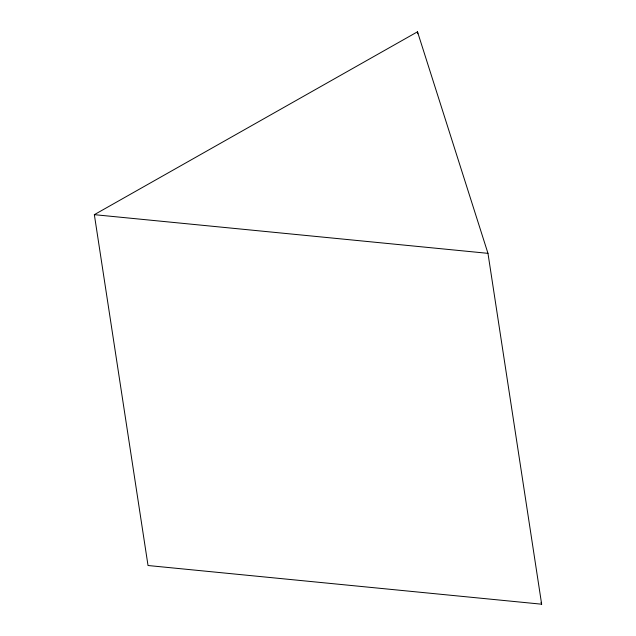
<?xml version="1.0" encoding="UTF-8"?>
<svg xmlns="http://www.w3.org/2000/svg" width="636" height="636" viewBox="0 0 636 636"><rect width="100%" height="100%" fill="white"/><g stroke="black" fill="none" stroke-linecap="round" stroke-linejoin="round"><path stroke-width="0.95" d="M94.343 214.666L417.502 31.8L487.971 253.343L541.657 604.2L148.029 565.515L94.343 214.666L487.971 253.343M541.053 602.308L541.657 604.2M417.502 31.8L417.796 33.764"/></g></svg>
